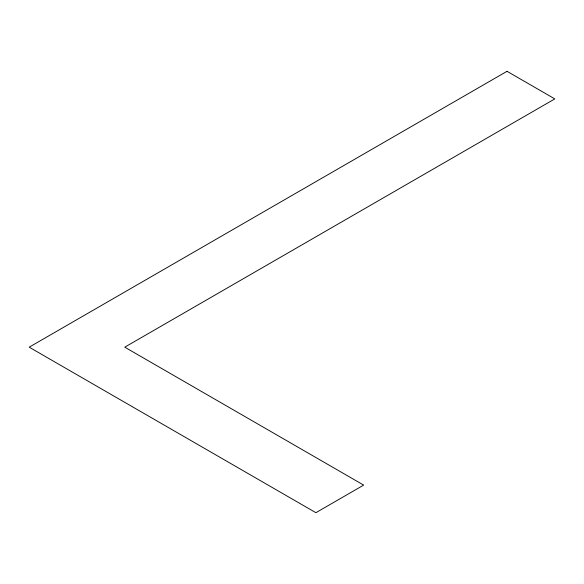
<?xml version="1.0" encoding="UTF-8"?>
<svg xmlns="http://www.w3.org/2000/svg" width="584" height="584" viewBox="0 0 584 584"><rect width="100%" height="100%" fill="white"/><g stroke="black" fill="none" stroke-linecap="round" stroke-linejoin="round"><path stroke-width="0.88" d="M507.021 71.306L29.2 347.173L315.893 512.694L363.671 485.107L124.764 347.173L554.8 98.893L507.021 71.306"/></g></svg>
